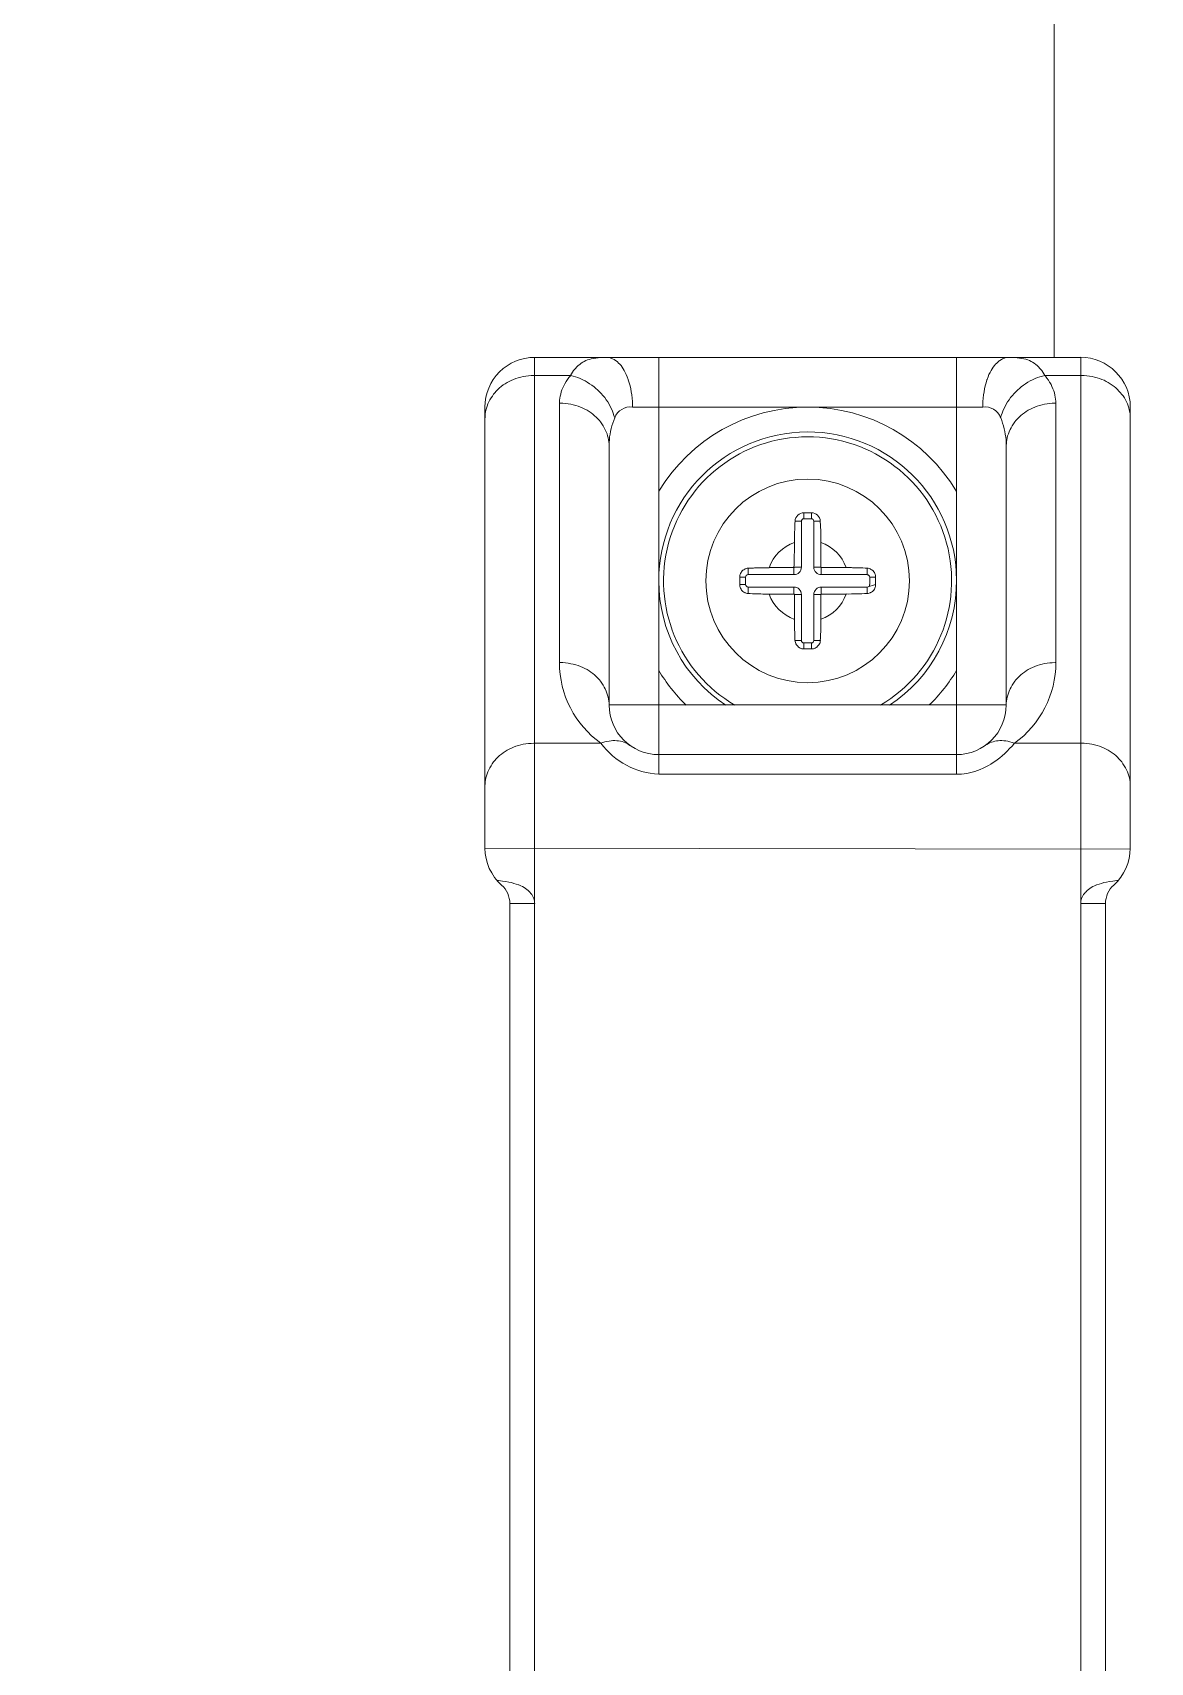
# Model space of a CAD drawing. Extents: x -382 to 1420, y -377 to 265.
# Drawn here: x -174.438 to -172.665, y 0.977 to 3.561 of the extents above; entities that cross this region are included whole.
import ezdxf

# ---------------------------------------------------------------- set-up
doc = ezdxf.new("R2010")
doc.units = 0
doc.header["$MEASUREMENT"] = 0
doc.layers.add('PDF_レイヤー 1', color=7, linetype='CONTINUOUS')

msp = doc.modelspace()

# ---------------------------------------------------------------- linework, layer by layer
at = {"layer": 'PDF_レイヤー 1', "lineweight": 0}
for points in [[(-228.61284, -25.61062, 0.020237), (-228.61242, -25.62094, 0.0768274), (-228.60256, -25.66288, 0.1002389), (-228.57255, -25.70786, 0.0963949), (-228.52739, -25.73797, 0.0991788), (-228.4745, -25.74841), (-171.39888, -25.74841, 0.0213893), (-171.38909, -25.748, 0.077189), (-171.34599, -25.73801, 0.1002389), (-171.30103, -25.708, 0.1012685), (-171.27092, -25.66312, 0.0994966), (-171.26046, -25.61062), (-171.33059, -25.61062), (-171.33061, 6.84425), (-172.59133, 5.1687), (-172.81714, 5.16869), (-172.81714, 3.04596)], [(-172.77571, 3.04626, -0.4132931), (-172.69658, 2.96727), (-172.69658, 2.26593), (-173.72012, 2.26789, 0.2134398), (-173.69384, 2.20917, -0.2145836), (-173.68065, 2.17994), (-173.68065, -1.52057)], [(-173.64132, 3.04596, 0.4145851), (-173.72012, 2.96723), (-173.72012, 2.26785)], [(-172.97216, 3.04599), (-172.97216, 2.38493), (-173.44447, 2.38493, -0.2208287), (-173.53633, 2.4341, -0.2422592), (-173.60203, 2.56207)], [(-173.52319, 2.906), (-173.52319, 2.49479), (-172.89341, 2.4948, -0.4140212), (-172.97216, 2.41606), (-173.44447, 2.41606, -0.4132931), (-173.52325, 2.49477), (-173.52338, 2.49797), (-173.52366, 2.50102), (-173.52408, 2.50422), (-173.52463, 2.50727), (-173.52561, 2.51047), (-173.52658, 2.51366), (-173.52797, 2.51685), (-173.52936, 2.52019), (-173.53088, 2.52324), (-173.53283, 2.52644), (-173.53477, 2.52949), (-173.53685, 2.53241), (-173.53866, 2.53463), (-173.54116, 2.53741), (-173.54366, 2.53991), (-173.5463, 2.54241), (-173.54908, 2.54477), (-173.55199, 2.54685), (-173.55505, 2.54893), (-173.55824, 2.55088), (-173.56157, 2.55268), (-173.56491, 2.55435), (-173.56866, 2.55588), (-173.57227, 2.55727), (-173.57602, 2.55852), (-173.58005, 2.55949), (-173.58393, 2.56032), (-173.58796, 2.56116), (-173.59227, 2.56157), (-173.59643, 2.56199), (-173.60046, 2.56213), (-173.60199, 2.56213), (-173.60193, 2.97327), (-173.60054, 2.97327), (-173.59638, 2.97313), (-173.59221, 2.97285), (-173.58804, 2.9723), (-173.58388, 2.97161), (-173.57999, 2.97063), (-173.5761, 2.96966), (-173.57235, 2.96841), (-173.5686, 2.96702), (-173.56499, 2.96563), (-173.56152, 2.96397), (-173.55819, 2.96216), (-173.55499, 2.96022), (-173.55194, 2.95813), (-173.54916, 2.95591), (-173.54624, 2.95355), (-173.5436, 2.95119), (-173.5411, 2.94855), (-173.5386, 2.94577), (-173.53694, 2.94369), (-173.53472, 2.94064), (-173.53277, 2.93758), (-173.53097, 2.93453), (-173.5293, 2.93133), (-173.52791, 2.92814), (-173.52652, 2.92494), (-173.52569, 2.92175), (-173.52472, 2.91855), (-173.52416, 2.91536), (-173.52361, 2.91217), (-173.52333, 2.90911), (-173.52319, 2.90606), (-173.52319, 2.90619), (-173.52319, 2.91078), (-173.52277, 2.91522), (-173.52236, 2.9198), (-173.5218, 2.92425), (-173.52097, 2.92869), (-173.52, 2.93314), (-173.51888, 2.93758), (-173.5175, 2.94175), (-173.51597, 2.94605), (-173.51437, 2.95012), (-173.51548, 2.95373), (-173.51659, 2.95734), (-173.51784, 2.96095), (-173.51951, 2.96456), (-173.52131, 2.96817), (-173.5234, 2.97179), (-173.52548, 2.97526), (-173.52784, 2.97873), (-173.5302, 2.9822), (-173.53298, 2.98553), (-173.53576, 2.98859), (-173.53881, 2.99178), (-173.53909, 2.99206), (-173.54215, 2.99498), (-173.54381, 2.99637), (-173.54701, 2.99914), (-173.55062, 3.00178), (-173.55409, 3.00428), (-173.55784, 3.0065), (-173.56145, 3.00859), (-173.56506, 3.01053), (-173.56895, 3.01234), (-173.5727, 3.01387), (-173.57645, 3.01525), (-173.58048, 3.01637), (-173.58423, 3.01734), (-173.58284, 3.01998), (-173.58131, 3.02261), (-173.57964, 3.02511), (-173.57756, 3.02748), (-173.57673, 3.02859), (-173.57464, 3.03081), (-173.57242, 3.03289), (-173.56992, 3.03484), (-173.5677, 3.03664), (-173.56506, 3.03817), (-173.5627, 3.03956), (-173.56006, 3.04081), (-173.55742, 3.04192), (-173.55451, 3.04289), (-173.55145, 3.04372), (-173.54798, 3.04442), (-173.54451, 3.04497), (-173.54062, 3.04539), (-173.53617, 3.04581), (-173.53145, 3.04595), (-173.52754, 3.04596), (-173.52559, 3.04596), (-173.52379, 3.04554), (-173.5217, 3.04513), (-173.51962, 3.04443), (-173.51768, 3.0436), (-173.51545, 3.04249), (-173.51323, 3.0411), (-173.51226, 3.0404), (-173.51018, 3.03888), (-173.50809, 3.03707), (-173.50629, 3.03513), (-173.50434, 3.03291), (-173.50254, 3.03068), (-173.50087, 3.02804), (-173.49921, 3.02527), (-173.49754, 3.02221), (-173.49601, 3.01888), (-173.49462, 3.01513), (-173.49309, 3.0111), (-173.49282, 3.01027), (-173.49129, 3.00569), (-173.49004, 3.00096), (-173.48893, 2.9961), (-173.4881, 2.99124), (-173.48726, 2.98638), (-173.48671, 2.98138), (-173.48629, 2.97624), (-173.48601, 2.97111), (-173.48601, 2.96722)], [(-172.81456, 2.97331), (-172.8147, 2.97651), (-172.81497, 2.9797), (-172.81553, 2.9829), (-172.81622, 2.98623), (-172.81706, 2.98956), (-172.81803, 2.99289), (-172.81928, 2.99623), (-172.82081, 2.99956), (-172.82234, 3.00289), (-172.82414, 3.00609), (-172.82456, 3.00678), (-172.8265, 3.00984), (-172.82886, 3.01289), (-172.83122, 3.01609), (-172.83236, 3.01735), (-172.83375, 3.01999), (-172.83528, 3.02263), (-172.83708, 3.02513), (-172.83903, 3.02749), (-172.84, 3.0286), (-172.84194, 3.03082), (-172.84431, 3.03291), (-172.84653, 3.03485), (-172.84903, 3.03665), (-172.85153, 3.03818), (-172.85389, 3.03957), (-172.85653, 3.04082), (-172.85917, 3.04193), (-172.86222, 3.0429), (-172.86528, 3.04374), (-172.86861, 3.04443), (-172.87222, 3.04499), (-172.87611, 3.0454), (-172.88041, 3.04582), (-172.88514, 3.04596), (-172.88916, 3.04596), (-172.89097, 3.04596), (-172.89291, 3.04554), (-172.89486, 3.04513), (-172.89694, 3.04443), (-172.89902, 3.0436), (-172.90111, 3.04249), (-172.90333, 3.0411), (-172.9043, 3.0404), (-172.90638, 3.03888), (-172.90847, 3.03707), (-172.91027, 3.03513), (-172.91222, 3.03291), (-172.91402, 3.03068), (-172.91569, 3.02804), (-172.91735, 3.02527), (-172.91902, 3.02221), (-172.92069, 3.01888), (-172.92208, 3.01513), (-172.9236, 3.0111), (-172.92388, 3.01027), (-172.92527, 3.00569), (-172.92666, 3.00096), (-172.92763, 2.9961), (-172.9286, 2.99124), (-172.9293, 2.98638), (-172.92985, 2.98138), (-172.93041, 2.97624), (-172.93055, 2.97111), (-172.93066, 2.96723), (-173.48603, 2.96723, 0.3480151), (-173.51437, 2.95007)], [(-172.93066, 2.96723, -0.3489504), (-172.90219, 2.95012), (-172.90122, 2.95373), (-172.89997, 2.95734), (-172.89872, 2.96095), (-172.89705, 2.96456), (-172.89525, 2.96817), (-172.8933, 2.97179), (-172.89122, 2.97526), (-172.88886, 2.97873), (-172.88636, 2.9822), (-172.88358, 2.98553), (-172.8808, 2.98859), (-172.87775, 2.99178), (-172.87747, 2.99206), (-172.87441, 2.99498), (-172.87289, 2.99637), (-172.86955, 2.99914), (-172.86608, 3.00178), (-172.86261, 3.00428), (-172.85886, 3.0065), (-172.85525, 3.00859), (-172.8515, 3.01053), (-172.84761, 3.01234), (-172.84386, 3.01387), (-172.84011, 3.01512), (-172.83608, 3.01637), (-172.83233, 3.01734), (-172.77519, 3.01728), (-172.77394, 3.01728), (-172.76963, 3.01714), (-172.76547, 3.01686), (-172.76144, 3.01631), (-172.75727, 3.01562), (-172.75324, 3.01478), (-172.74936, 3.01367), (-172.74561, 3.01242), (-172.74186, 3.01103), (-172.73825, 3.00964), (-172.73477, 3.00798), (-172.73144, 3.00617), (-172.72839, 3.00423), (-172.72519, 3.00214), (-172.72241, 2.99992), (-172.71964, 2.9977), (-172.71686, 2.9952), (-172.7145, 2.99256), (-172.712, 2.98978), (-172.71033, 2.9877), (-172.70811, 2.98478), (-172.70603, 2.98173), (-172.70436, 2.97854), (-172.70269, 2.97534), (-172.70117, 2.97215), (-172.69992, 2.96895), (-172.69894, 2.96576), (-172.69811, 2.96256), (-172.69742, 2.95937), (-172.69686, 2.95618), (-172.69658, 2.95312), (-172.69658, 2.95007)], [(-172.69664, 2.36695), (-172.69664, 2.37001), (-172.69692, 2.37306), (-172.69733, 2.37626), (-172.69803, 2.37931), (-172.69886, 2.3825), (-172.69997, 2.38584), (-172.70122, 2.38903), (-172.70275, 2.39223), (-172.70428, 2.39542), (-172.70608, 2.39848), (-172.70816, 2.40153), (-172.71025, 2.40445), (-172.71205, 2.40667), (-172.71455, 2.40945), (-172.71691, 2.41209), (-172.71969, 2.41445), (-172.72233, 2.41681), (-172.72525, 2.41903), (-172.7283, 2.42097), (-172.7315, 2.42292), (-172.73483, 2.42486), (-172.73816, 2.42639), (-172.74191, 2.42792), (-172.74552, 2.42931), (-172.74927, 2.43056), (-172.7533, 2.43153), (-172.75733, 2.4325), (-172.76135, 2.43319), (-172.76552, 2.43375), (-172.76969, 2.43403), (-172.77385, 2.43417), (-172.77524, 2.43417), (-172.88023, 2.43417, 0.2405377), (-172.81457, 2.56211), (-172.81457, 2.97333), (-172.8161, 2.97333), (-172.82027, 2.97319), (-172.82429, 2.97291), (-172.8286, 2.97236), (-172.83263, 2.97166), (-172.83651, 2.97069), (-172.84054, 2.96972), (-172.84443, 2.96847), (-172.84804, 2.96708), (-172.85165, 2.96555), (-172.85512, 2.96388), (-172.85832, 2.96208), (-172.86165, 2.96013), (-172.86457, 2.95819), (-172.86762, 2.95597), (-172.87026, 2.95361), (-172.8729, 2.95111), (-172.8754, 2.94861), (-172.8779, 2.94583), (-172.8797, 2.94361), (-172.88179, 2.94069), (-172.88373, 2.93764), (-172.88568, 2.93444), (-172.8872, 2.93139), (-172.88873, 2.92819), (-172.88998, 2.92486), (-172.89109, 2.92167), (-172.89193, 2.91847), (-172.89262, 2.91542), (-172.8929, 2.91222), (-172.89318, 2.90917), (-172.89343, 2.90604), (-172.89356, 2.91049), (-172.8937, 2.91507), (-172.89412, 2.91951), (-172.89481, 2.9241), (-172.89551, 2.92854), (-172.89648, 2.93284), (-172.89773, 2.93729), (-172.89773, 2.93757), (-172.89912, 2.94173), (-172.90051, 2.94604), (-172.90218, 2.95007)], [(-173.07849, 2.49431, 0.252769), (-172.97216, 2.69313, 0.9970012), (-173.44459, 2.69151, 0.2511186), (-173.33801, 2.49433)], [(-173.21424, 2.79952), (-173.20244, 2.79952), (-173.20244, 2.79004), (-173.21424, 2.79004), (-173.21424, 2.79952, 0.3992602), (-173.22835, 2.78611), (-173.21817, 2.78611), (-173.21817, 2.71334)], [(-173.19851, 2.78611), (-173.18823, 2.78611, 0.3933316), (-173.20244, 2.79952)], [(-173.30281, 2.71171), (-173.30128, 2.71171), (-173.29795, 2.71185), (-173.29447, 2.71199), (-173.29281, 2.71213), (-173.28934, 2.71227), (-173.286, 2.71227), (-173.28267, 2.71241), (-173.27934, 2.71241), (-173.276, 2.71254), (-173.27253, 2.71254), (-173.26934, 2.71254, -0.2313685), (-173.22916, 2.7526), (-173.22916, 2.7544), (-173.22916, 2.75774), (-173.22916, 2.76121), (-173.22916, 2.7626), (-173.22902, 2.76607), (-173.22902, 2.7694), (-173.22888, 2.77273), (-173.22874, 2.77607), (-173.2286, 2.7794), (-173.22847, 2.78273), (-173.22833, 2.78607)], [(-173.18821, 2.78611), (-173.18821, 2.78458), (-173.18807, 2.78125), (-173.18779, 2.77791), (-173.18779, 2.77611), (-173.18765, 2.77278), (-173.18751, 2.7693), (-173.18751, 2.76597), (-173.18751, 2.76264), (-173.18737, 2.7593), (-173.18737, 2.75597), (-173.18737, 2.75264, -0.2330733), (-173.14738, 2.7126)], [(-173.22916, 2.7526, -0.0029412), (-173.22998, 2.7126), (-173.23387, 2.7126), (-173.2379, 2.7126), (-173.24178, 2.7126), (-173.24567, 2.7126), (-173.2497, 2.7126), (-173.25359, 2.7126), (-173.25748, 2.7126), (-173.2615, 2.7126), (-173.26539, 2.7126), (-173.26928, 2.7126)], [(-173.22998, 2.70149), (-173.22998, 2.7126), (-173.22984, 2.7126), (-173.2297, 2.7126), (-173.22956, 2.7126), (-173.22942, 2.71274), (-173.22942, 2.71288), (-173.22929, 2.71302), (-173.22929, 2.71327), (-173.21817, 2.71328, -0.4147059), (-173.22998, 2.70148), (-173.30281, 2.70148), (-173.30276, 2.71171), (-173.30429, 2.71157), (-173.30596, 2.71116), (-173.30749, 2.7106), (-173.30818, 2.71018), (-173.30971, 2.70935), (-173.31096, 2.70852), (-173.31221, 2.70741), (-173.31318, 2.70616), (-173.31401, 2.70491), (-173.31485, 2.70338), (-173.3154, 2.70185), (-173.31582, 2.70074), (-173.3161, 2.69907), (-173.3161, 2.69755)], [(-173.10046, 2.69171), (-173.10046, 2.69755), (-173.1006, 2.69907), (-173.10088, 2.70074), (-173.10116, 2.70185), (-173.10185, 2.70338), (-173.10255, 2.70491), (-173.10338, 2.70616), (-173.10435, 2.70741), (-173.1056, 2.70852), (-173.10699, 2.70935), (-173.10838, 2.71018), (-173.10907, 2.7106), (-173.11074, 2.71116), (-173.11227, 2.71157), (-173.11375, 2.71171), (-173.11375, 2.70148), (-173.18666, 2.70148, -0.4147059), (-173.19851, 2.71327)], [(-173.23001, 2.67076), (-173.2339, 2.67076), (-173.23778, 2.67076), (-173.24181, 2.67076), (-173.2457, 2.67076), (-173.24959, 2.67076), (-173.25362, 2.67076), (-173.2575, 2.67076), (-173.26139, 2.67076), (-173.26542, 2.67076), (-173.26931, 2.67076), (-173.27111, 2.67076), (-173.27445, 2.67076), (-173.27778, 2.67076), (-173.27931, 2.67076), (-173.28278, 2.6709), (-173.28597, 2.6709), (-173.28945, 2.67103), (-173.29278, 2.67117), (-173.29597, 2.67131), (-173.29945, 2.67145), (-173.30281, 2.67163), (-173.30281, 2.68181), (-173.23003, 2.68181, -0.4147059), (-173.21817, 2.67001)], [(-173.21817, 2.59724), (-173.21817, 2.67001), (-173.22929, 2.67001, 0.0029412), (-173.22919, 2.63065), (-173.22919, 2.62732), (-173.22919, 2.62398), (-173.22919, 2.62065), (-173.22905, 2.61732), (-173.22905, 2.61398), (-173.22891, 2.61051), (-173.22877, 2.60718), (-173.22877, 2.60537), (-173.22863, 2.60204), (-173.22849, 2.59871), (-173.22835, 2.59718)], [(-173.11375, 2.68181), (-173.1138, 2.67158), (-173.11227, 2.67172), (-173.11074, 2.67213), (-173.10907, 2.67269), (-173.10838, 2.6731), (-173.10699, 2.67394), (-173.1056, 2.67477), (-173.10435, 2.67588), (-173.10338, 2.67713), (-173.10255, 2.67838), (-173.10185, 2.67991), (-173.10116, 2.68144), (-173.10088, 2.68255), (-173.1006, 2.68421), (-173.10046, 2.68574), (-173.11381, 2.68181), (-173.18672, 2.68181, 0.4147059), (-173.19851, 2.67001), (-173.18727, 2.67013), (-173.18727, 2.67027), (-173.18727, 2.67041), (-173.18714, 2.67055), (-173.18714, 2.67069), (-173.187, 2.67069), (-173.18686, 2.67069), (-173.18672, 2.67069), (-173.18672, 2.6818)], [(-173.18672, 2.67069), (-173.18269, 2.67069), (-173.1788, 2.67069), (-173.17478, 2.67069), (-173.17103, 2.67069), (-173.167, 2.67069), (-173.16311, 2.67069), (-173.15922, 2.67069), (-173.15519, 2.67069), (-173.15131, 2.67069), (-173.14742, 2.67069, -0.2339681), (-173.18739, 2.63068)], [(-172.73594, 2.17994, -0.2148798), (-172.72275, 2.20924, 0.2136272), (-172.69664, 2.26785)]]:
    msp.add_lwpolyline(points, format="xyb", dxfattribs=at)
for points in [[(-172.77524, -2.38664), (-172.77524, 3.04596), (-173.64132, 3.04593), (-173.64132, -2.38664)], [(-173.44453, 3.04596), (-173.44453, 2.38491)], [(-173.72006, 2.95012), (-173.71992, 2.95318), (-173.71964, 2.95623), (-173.71923, 2.95943), (-173.71867, 2.96248), (-173.7177, 2.96568), (-173.71659, 2.96887), (-173.71534, 2.9722), (-173.71395, 2.9754), (-173.71242, 2.97859), (-173.71048, 2.98165), (-173.7084, 2.9847), (-173.70645, 2.98762), (-173.70465, 2.98984), (-173.70215, 2.99262), (-173.69965, 2.99526), (-173.69701, 2.99762), (-173.69423, 2.99998), (-173.69131, 3.0022), (-173.68826, 3.00414), (-173.68506, 3.00609), (-173.68173, 3.00789), (-173.6784, 3.00956), (-173.67465, 3.01109), (-173.67104, 3.01248), (-173.66729, 3.01373), (-173.66326, 3.0147), (-173.65937, 3.01567), (-173.65521, 3.01637), (-173.65104, 3.01692), (-173.64687, 3.0172), (-173.64271, 3.01734), (-173.64132, 3.01734), (-173.58424, 3.01734)], [(-173.60199, 2.97333), (-173.60199, 2.97485), (-173.60171, 2.97819), (-173.60143, 2.98138), (-173.60088, 2.98472), (-173.60004, 2.98777), (-173.59921, 2.9911), (-173.5981, 2.9943), (-173.59671, 2.99763), (-173.59518, 3.00096), (-173.59338, 3.00416), (-173.59157, 3.00749), (-173.58949, 3.01068), (-173.58713, 3.01388), (-173.58463, 3.01693), (-173.58421, 3.01735)], [(-172.89336, 2.90606), (-172.89336, 2.49484)], [(-173.19851, 2.78604), (-173.19851, 2.71327), (-173.1874, 2.71327)], [(-173.18739, 2.75257), (-173.18739, 2.74868), (-173.18739, 2.74479), (-173.18739, 2.74076), (-173.18739, 2.73688), (-173.18739, 2.73299), (-173.18739, 2.72896), (-173.18739, 2.72507), (-173.18739, 2.72118), (-173.18739, 2.71716), (-173.18739, 2.71327), (-173.18739, 2.71313), (-173.18725, 2.71299), (-173.18725, 2.71285), (-173.18711, 2.71285), (-173.18711, 2.71271), (-173.18697, 2.71271), (-173.18683, 2.71271)], [(-173.3161, 2.69171), (-173.3161, 2.69755), (-173.30679, 2.69755)], [(-173.3161, 2.69164), (-173.3161, 2.68581)], [(-173.30674, 2.69755), (-173.30674, 2.68574), (-173.31604, 2.68574)], [(-173.18672, 2.70148), (-173.18672, 2.71259)], [(-173.11377, 2.71177), (-173.1171, 2.71191), (-173.12057, 2.71204), (-173.12391, 2.71218), (-173.1271, 2.71232), (-173.13057, 2.71232), (-173.1339, 2.71246), (-173.13738, 2.71246), (-173.13877, 2.7126), (-173.14224, 2.7126), (-173.14543, 2.7126), (-173.14738, 2.7126), (-173.15126, 2.7126), (-173.15529, 2.7126), (-173.15918, 2.7126), (-173.16307, 2.7126), (-173.1671, 2.7126), (-173.17098, 2.7126), (-173.17473, 2.7126), (-173.1789, 2.7126), (-173.18265, 2.7126), (-173.18668, 2.7126)], [(-173.10995, 2.68574), (-173.10995, 2.69755), (-173.1005, 2.69755)], [(-173.10046, 2.69164), (-173.10046, 2.68581)], [(-173.3161, 2.68574), (-173.3161, 2.68421), (-173.31582, 2.68255), (-173.3154, 2.68144), (-173.31485, 2.67991), (-173.31401, 2.67838), (-173.31318, 2.67713), (-173.31221, 2.67588), (-173.31096, 2.67477), (-173.30971, 2.67394), (-173.30818, 2.6731), (-173.30749, 2.67269), (-173.30596, 2.67213), (-173.30429, 2.67172), (-173.30276, 2.67158)], [(-173.22998, 2.68181), (-173.22998, 2.6707)], [(-173.2293, 2.67001), (-173.2293, 2.67015), (-173.2293, 2.67028), (-173.2293, 2.67042), (-173.22944, 2.67056), (-173.22958, 2.67056), (-173.22972, 2.67056), (-173.22985, 2.67056)], [(-173.19851, 2.59718), (-173.19851, 2.66995)], [(-173.18739, 2.66998), (-173.18739, 2.66609), (-173.18739, 2.6622), (-173.18739, 2.65817), (-173.18739, 2.65429), (-173.18739, 2.6504), (-173.18739, 2.64637), (-173.18739, 2.64248), (-173.18739, 2.63859), (-173.18739, 2.63457), (-173.18739, 2.63068), (-173.18739, 2.62887), (-173.18739, 2.62554), (-173.18739, 2.62221), (-173.18752, 2.62068), (-173.18752, 2.61721), (-173.18752, 2.61387), (-173.18766, 2.61054), (-173.1878, 2.60721), (-173.18794, 2.60387), (-173.18808, 2.60054), (-173.18822, 2.59721)], [(-173.22841, 2.59715), (-173.22827, 2.59562), (-173.22785, 2.5941), (-173.2273, 2.59243), (-173.22688, 2.59174), (-173.22605, 2.59021), (-173.22508, 2.58896), (-173.22397, 2.58785), (-173.22286, 2.58674), (-173.22161, 2.5859), (-173.22008, 2.58507), (-173.21841, 2.58451), (-173.2173, 2.5841), (-173.21577, 2.58382), (-173.21424, 2.58382), (-173.21424, 2.59326)], [(-173.21817, 2.59718), (-173.22831, 2.59718)], [(-173.21424, 2.59325), (-173.20244, 2.59325), (-173.20244, 2.58381)], [(-173.20244, 2.58382), (-173.20077, 2.58382), (-173.19925, 2.5841), (-173.19814, 2.58451), (-173.19647, 2.58507), (-173.19508, 2.5859), (-173.19383, 2.58674), (-173.19258, 2.58785), (-173.19147, 2.58896), (-173.1905, 2.59021), (-173.18966, 2.59174), (-173.18925, 2.59243), (-173.18869, 2.5941), (-173.18841, 2.59562), (-173.18814, 2.59715)], [(-173.18821, 2.59718), (-173.19848, 2.59718)], [(-172.89336, 2.49479), (-172.89322, 2.49784), (-172.89294, 2.5009), (-172.89252, 2.50409), (-172.89183, 2.50729), (-172.891, 2.51048), (-172.89002, 2.51367), (-172.88877, 2.51687), (-172.88725, 2.5202), (-172.88558, 2.52326), (-172.88377, 2.52645), (-172.88183, 2.52951), (-172.87961, 2.53242), (-172.87794, 2.53464), (-172.87544, 2.53742), (-172.87294, 2.53992), (-172.8703, 2.54242), (-172.86753, 2.54464), (-172.86461, 2.54687), (-172.86155, 2.54895), (-172.85836, 2.55089), (-172.85517, 2.5527), (-172.85155, 2.55436), (-172.84808, 2.55589), (-172.84433, 2.55728), (-172.84044, 2.55839), (-172.83656, 2.5595), (-172.83267, 2.56034), (-172.8285, 2.56117), (-172.82433, 2.56159), (-172.82031, 2.56186), (-172.816, 2.56214), (-172.81461, 2.56214)], [(-173.72012, 2.36689), (-173.71998, 2.36995), (-173.7197, 2.37301), (-173.71914, 2.3762), (-173.71859, 2.37939), (-173.71762, 2.38259), (-173.71664, 2.38578), (-173.71539, 2.38898), (-173.71401, 2.39217), (-173.71234, 2.39536), (-173.71053, 2.39856), (-173.70845, 2.40161), (-173.70637, 2.40453), (-173.7047, 2.40675), (-173.7022, 2.40939), (-173.6997, 2.41203), (-173.69706, 2.41453), (-173.69415, 2.41675), (-173.69137, 2.41897), (-173.68831, 2.42106), (-173.68512, 2.423), (-173.68179, 2.42481), (-173.67831, 2.42647), (-173.6747, 2.42786), (-173.67095, 2.42939), (-173.6672, 2.4305), (-173.66332, 2.43161), (-173.65943, 2.43244), (-173.65512, 2.43314), (-173.65109, 2.43369), (-173.64693, 2.43397), (-173.64262, 2.43411), (-173.64137, 2.43411)], [(-173.49037, 2.43083), (-173.49259, 2.43222), (-173.49482, 2.43361), (-173.49732, 2.43472), (-173.49968, 2.43569), (-173.50246, 2.43667), (-173.50509, 2.43722), (-173.50815, 2.43778), (-173.51093, 2.43819), (-173.5112, 2.43819), (-173.51412, 2.43833), (-173.51718, 2.43833), (-173.52023, 2.43806), (-173.52329, 2.43764), (-173.52662, 2.43708), (-173.52995, 2.43625), (-173.53342, 2.43528), (-173.53634, 2.43417), (-173.64133, 2.43417)], [(-172.8802, 2.43417), (-172.88409, 2.42972), (-172.88812, 2.42556), (-172.89187, 2.42153), (-172.89576, 2.41778), (-172.89979, 2.41417), (-172.90368, 2.41097), (-172.90756, 2.40792), (-172.91159, 2.40514), (-172.91562, 2.40236), (-172.9177, 2.40111), (-172.92173, 2.39875), (-172.9259, 2.39653), (-172.93006, 2.39459), (-172.93451, 2.39264), (-172.93881, 2.39098), (-172.94298, 2.38959), (-172.94728, 2.38834), (-172.95159, 2.38737), (-172.95575, 2.38639), (-172.95992, 2.38584), (-172.96409, 2.38528), (-172.96811, 2.385), (-172.97214, 2.385)], [(-172.8802, 2.43424), (-172.88076, 2.43438), (-172.88409, 2.43549), (-172.88757, 2.43646), (-172.89076, 2.43729), (-172.89409, 2.43785), (-172.89715, 2.43812), (-172.90034, 2.4384), (-172.90326, 2.43826), (-172.90617, 2.43812), (-172.90854, 2.43785), (-172.91145, 2.43729), (-172.91409, 2.4366), (-172.91687, 2.43576), (-172.91937, 2.43465), (-172.92173, 2.43354), (-172.92395, 2.43229), (-172.92617, 2.4309)], [(-173.70085, 2.21642), (-173.69863, 2.21628), (-173.69224, 2.21545), (-173.68683, 2.21476), (-173.68224, 2.21392), (-173.67794, 2.21309), (-173.67419, 2.21198), (-173.67044, 2.21087), (-173.66711, 2.20976), (-173.66655, 2.20948), (-173.66336, 2.20809), (-173.66072, 2.20684), (-173.65808, 2.20531), (-173.65572, 2.20378), (-173.6535, 2.20212), (-173.65169, 2.20045), (-173.64975, 2.19865), (-173.64919, 2.19809), (-173.64753, 2.19615), (-173.646, 2.19406), (-173.64489, 2.19198), (-173.64378, 2.1899), (-173.6428, 2.18781), (-173.64211, 2.18573), (-173.64169, 2.18379), (-173.64142, 2.1817), (-173.64128, 2.1799)], [(-172.71571, 2.21642), (-172.71779, 2.21628), (-172.72418, 2.21545), (-172.72959, 2.21476), (-172.73432, 2.21392), (-172.73848, 2.21309), (-172.74237, 2.21198), (-172.74612, 2.21087), (-172.74959, 2.20962), (-172.75015, 2.20948), (-172.75334, 2.20809), (-172.75598, 2.20684), (-172.75862, 2.20531), (-172.76084, 2.20378), (-172.76306, 2.20212), (-172.76501, 2.20045), (-172.76681, 2.19878), (-172.76751, 2.19809), (-172.76917, 2.19615), (-172.77056, 2.19406), (-172.77181, 2.19212), (-172.77292, 2.19004), (-172.77376, 2.18781), (-172.77445, 2.18587), (-172.77501, 2.18379), (-172.77528, 2.18184), (-172.77528, 2.1799)], [(-173.64132, 2.17987), (-173.68062, 2.17987)], [(-172.73591, -1.52063), (-172.73591, 2.17987), (-172.77521, 2.17987)]]:
    msp.add_lwpolyline(points, dxfattribs=at)
msp.add_circle((-173.2083, 2.6916), 0.16142, dxfattribs=at)
for centre, radius, start, end in [((-173.2082, 2.69186), 0.27532, 30.98066, 148.97208), ((-173.20841, 2.6916), 0.2284, 300.42712, 239.65436), ((-173.3028, 2.68565), 0.00379, 225.0003, 269.3324), ((-173.20812, 2.69181), 0.06471, 198.98905, 251.01095), ((-173.14317, 3.17971), 0.50893, 269.52753, 273.31301), ((-173.21424, 2.59709), 0.00379, 225.00031, 269.33239), ((-173.20374, 2.69486), 0.28115, 211.08116, 225.38649), ((-173.20574, 2.6893), 0.27213, 314.37506, 329.15729)]:
    msp.add_arc(centre, radius, start, end, dxfattribs=at)
for points in [[(-173.21702, 2.78893), (-173.21772, 2.78809), (-173.21813, 2.78712), (-173.21813, 2.78615)], [(-173.21424, 2.79004), (-173.21522, 2.79004), (-173.21633, 2.78962), (-173.21702, 2.78893)], [(-173.19962, 2.78902), (-173.20032, 2.78958), (-173.20143, 2.79), (-173.2024, 2.79)], [(-173.19851, 2.78611), (-173.19851, 2.78722), (-173.19893, 2.78819), (-173.19962, 2.78902)], [(-173.30558, 2.70037), (-173.30628, 2.69953), (-173.30669, 2.69856), (-173.30669, 2.69759)], [(-173.30281, 2.70148), (-173.30392, 2.70148), (-173.30489, 2.70106), (-173.30558, 2.70037)], [(-173.11106, 2.70032), (-173.11175, 2.70102), (-173.11286, 2.70143), (-173.1137, 2.70143)], [(-173.10995, 2.69755), (-173.10995, 2.69866), (-173.11023, 2.69963), (-173.11106, 2.70032)], [(-173.30674, 2.68574), (-173.30674, 2.68477), (-173.30632, 2.68366), (-173.30549, 2.68296)], [(-173.11375, 2.68181), (-173.11278, 2.68181), (-173.11167, 2.68223), (-173.11098, 2.68292)], [(-173.11098, 2.68292), (-173.11028, 2.68376), (-173.11, 2.68473), (-173.11, 2.6857)], [(-173.21817, 2.59718), (-173.21817, 2.59607), (-173.21776, 2.5951), (-173.21693, 2.5944)], [(-173.20244, 2.59325), (-173.20133, 2.59325), (-173.20022, 2.59367), (-173.19952, 2.59436)], [(-173.19952, 2.59436), (-173.19897, 2.59519), (-173.19855, 2.59617), (-173.19855, 2.59714)], [(-173.21424, 2.58382), (-173.21036, 2.58382), (-173.20633, 2.58382), (-173.20244, 2.58382)]]:
    msp.add_open_spline(points, degree=3, dxfattribs=at)

doc.saveas('drawing.dxf')
